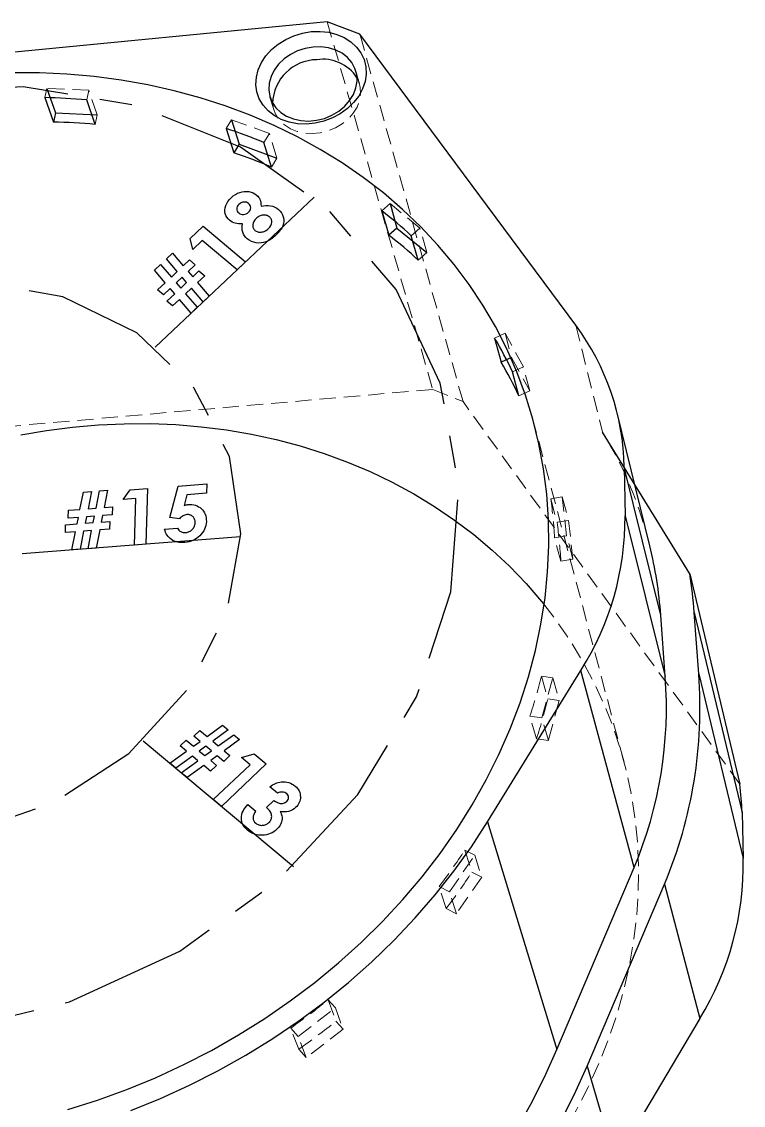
# Model space of a CAD drawing. Header units: millimetres. Extents: x -64 to 51, y -57 to 73.
# Drawn here: x -5.5 to 51, y -12.2 to 72.7 of the extents above; entities that cross this region are included whole.
import ezdxf

# ---------------------------------------------------------------- set-up
doc = ezdxf.new("R2010")
doc.units = ezdxf.units.MM
doc.linetypes.add('CENTERX2', pattern=[20.32, 12.7, -2.54, 2.54, -2.54])
doc.linetypes.add('HIDDEN', pattern=[1.905, 1.27, -0.635])

msp = doc.modelspace()

# ---------------------------------------------------------------- linework, layer by layer
at = {"color": 7, "linetype": 'Continuous', "lineweight": 25}
for p, q in [((18.44, 72.656), (-39.045, 67.034)), ((20.998, 71.676), (18.44, 72.656)), ((37.919, 48.866), (20.998, 71.676)), ((-3.53, 67.43), (-2.855, 65.508)), ((-3.691, 66.708), (-3.015, 64.789)), ((0.257, 64.609), (-0.404, 66.531)), ((-2.855, 65.508), (-3.015, 64.789)), ((-2.855, 65.508), (0.422, 65.361)), ((10.944, 64.974), (11.548, 63.047)), ((10.523, 64.296), (11.13, 62.372)), ((11.548, 63.047), (11.13, 62.372)), ((11.548, 63.047), (14.508, 61.973)), ((14.073, 61.266), (13.48, 63.189)), ((22.716, 57.843), (23.265, 55.929)), ((23.363, 58.404), (23.909, 56.489)), ((23.909, 56.489), (23.265, 55.929)), ((23.909, 56.489), (26.243, 54.564)), ((25.57, 53.978), (25.032, 55.887)), ((31.559, 47.864), (32.067, 45.978)), ((32.88, 46.354), (32.067, 45.978)), ((33.465, 43.352), (32.963, 45.23)), ((43.718, 31.59), (41.156, 42.007)), ((46.845, 29.385), (40.013, 40.502)), ((41.71, 37.747), (41.78, 33.933)), ((44.576, 26.158), (41.71, 37.747)), ((41.78, 33.933), (44.928, 21.343)), ((46.845, 29.385), (50.761, 12.93)), ((47.547, 21.55), (47.194, 26.369)), ((47.194, 26.369), (50.943, 10.687)), ((44.928, 21.343), (44.576, 26.158)), ((31.005, 9.957), (38.319, 21.83)), ((42.493, 6.39), (38.319, 21.83)), ((47.547, 21.55), (51.042, 7.083)), ((50.943, 10.687), (51.042, 7.083)), ((31.005, 9.957), (36.435, -7.867)), ((36.435, -7.867), (42.493, 6.39)), ((38.801, -9.182), (44.866, 5.087)), ((44.866, 5.087), (47.645, -5.452)), ((47.645, -5.452), (41.005, -16.582)), ((38.801, -9.182), (41.005, -16.582))]:
    msp.add_line(p, q, dxfattribs=at)
at = {"color": 7, "linetype": 'HIDDEN', "lineweight": 18}
for p, q in [((18.44, 72.656), (26.707, 43.849)), ((29.082, 42.886), (20.998, 71.676)), ((20.975, 67.778), (20.693, 68.77)), ((-3.53, 67.43), (-3.691, 66.708)), ((-0.238, 67.285), (-3.53, 67.43)), ((-0.238, 67.285), (-0.404, 66.531)), ((0.422, 65.361), (-0.238, 67.285)), ((13.96, 66.749), (14.26, 65.764)), ((0.422, 65.361), (0.257, 64.609)), ((10.944, 64.974), (10.523, 64.296)), ((13.918, 63.899), (10.944, 64.974)), ((13.918, 63.899), (13.48, 63.189)), ((14.508, 61.973), (13.918, 63.899)), ((14.508, 61.973), (14.073, 61.266)), ((23.363, 58.404), (22.716, 57.843)), ((25.708, 56.475), (23.363, 58.404)), ((25.708, 56.475), (25.032, 55.887)), ((26.243, 54.564), (25.708, 56.475)), ((26.243, 54.564), (25.57, 53.978)), ((37.919, 48.866), (40.013, 40.502)), ((32.376, 48.242), (31.559, 47.864)), ((32.376, 48.242), (32.88, 46.354)), ((33.818, 45.626), (32.376, 48.242)), ((32.88, 46.354), (34.315, 43.745)), ((33.818, 45.626), (32.963, 45.23)), ((34.315, 43.745), (33.818, 45.626)), ((26.707, 43.849), (-26.531, 39.195)), ((26.707, 43.849), (29.082, 42.886)), ((34.315, 43.745), (33.465, 43.352)), ((50.761, 12.93), (29.082, 42.886)), ((41.7, 14.631), (34.642, 41.19)), ((36.864, 35.421), (35.958, 35.28)), ((35.958, 35.28), (36.45, 33.435)), ((37.202, 32.375), (36.864, 35.421)), ((36.864, 35.421), (37.351, 33.574)), ((37.351, 33.574), (36.45, 33.435)), ((37.351, 33.574), (37.689, 30.539)), ((37.202, 32.375), (36.254, 32.228)), ((37.689, 30.539), (37.202, 32.375)), ((36.746, 30.394), (36.254, 32.228)), ((37.689, 30.539), (36.746, 30.394)), ((35.222, 21.386), (35.725, 19.593)), ((36.12, 21.259), (35.222, 21.386)), ((35.265, 18.115), (36.12, 21.259)), ((36.12, 21.259), (36.618, 19.466)), ((36.618, 19.466), (35.725, 19.593)), ((36.618, 19.466), (35.769, 16.335)), ((34.837, 16.469), (34.328, 18.249)), ((35.265, 18.115), (34.328, 18.249)), ((35.769, 16.335), (35.265, 18.115)), ((35.769, 16.335), (34.837, 16.469)), ((29.226, 7.75), (29.769, 6.015)), ((30.009, 7.356), (29.226, 7.75)), ((28.019, 4.486), (30.009, 7.356)), ((30.009, 7.356), (30.547, 5.622)), ((30.547, 5.622), (29.769, 6.015)), ((30.547, 5.622), (28.57, 2.765)), ((27.758, 3.177), (27.203, 4.899)), ((28.019, 4.486), (27.203, 4.899)), ((28.57, 2.765), (28.019, 4.486)), ((28.57, 2.765), (27.758, 3.177)), ((18.517, -3.979), (19.125, -5.659)), ((19.087, -4.602), (18.517, -3.979)), ((16.175, -6.84), (19.087, -4.602)), ((19.087, -4.602), (19.693, -6.28)), ((19.693, -6.28), (19.125, -5.659)), ((16.208, -7.857), (15.582, -6.188)), ((16.175, -6.84), (15.582, -6.188)), ((19.693, -6.28), (16.798, -8.507)), ((16.798, -8.507), (16.175, -6.84)), ((16.798, -8.507), (16.208, -7.857))]:
    msp.add_line(p, q, dxfattribs=at)
at = {"color": 7, "linetype": 'Continuous'}
for p, q in [((17.414, 58.906), (4.969, 47.165)), ((11.658, 32.297), (-5.47, 30.965)), ((4.013, 16.314), (15.79, 6.458))]:
    msp.add_line(p, q, dxfattribs=at)
at = {"color": 7, "linetype": 'Continuous', "lineweight": 25, "flags": 128}
for points in [[(17.198, 71.875), (17.889, 71.896), (18.561, 71.824), (19.198, 71.66), (19.784, 71.409), (20.302, 71.076), (20.74, 70.671), (21.087, 70.203), (21.332, 69.685), (21.47, 69.129), (21.497, 68.551), (21.411, 67.965), (21.215, 67.387), (20.914, 66.831), (20.515, 66.313), (20.03, 65.845), (19.469, 65.44), (18.849, 65.11), (18.185, 64.861), (17.495, 64.702), (16.797, 64.635), (16.109, 64.664), (15.449, 64.786), (14.834, 64.999), (14.281, 65.297), (13.804, 65.672), (13.414, 66.114), (13.122, 66.611), (12.935, 67.151), (12.859, 67.72), (12.894, 68.302), (13.039, 68.883), (13.291, 69.448), (13.643, 69.982), (14.085, 70.472), (14.607, 70.905), (15.195, 71.27), (15.834, 71.558), (16.508, 71.762), (17.198, 71.875)], [(17.337, 70.671), (16.721, 70.565), (16.124, 70.37), (15.565, 70.093), (15.062, 69.741), (14.632, 69.327), (14.287, 68.863), (14.039, 68.365), (13.896, 67.847), (13.862, 67.327), (13.94, 66.821), (14.126, 66.346), (14.415, 65.917), (14.798, 65.547), (15.262, 65.249), (15.793, 65.033), (16.374, 64.905), (16.985, 64.87), (17.607, 64.929), (18.22, 65.081), (18.804, 65.32), (19.341, 65.638), (19.811, 66.026), (20.201, 66.47), (20.498, 66.956), (20.692, 67.469), (20.778, 67.991), (20.751, 68.507), (20.615, 68.999), (20.373, 69.451), (20.032, 69.849), (19.605, 70.181), (19.106, 70.436), (18.549, 70.606), (17.953, 70.685), (17.337, 70.671)], [(-1.889, -12.577), (0.438, -11.844), (2.735, -11.011), (4.996, -10.081), (7.215, -9.057), (9.386, -7.94), (11.503, -6.734), (13.56, -5.443), (15.553, -4.07), (17.476, -2.618), (19.324, -1.093), (21.092, 0.503), (22.776, 2.165), (24.372, 3.888), (25.875, 5.667), (27.283, 7.497), (28.591, 9.374), (29.797, 11.293), (30.898, 13.247), (31.892, 15.233), (32.776, 17.245), (33.55, 19.277), (34.211, 21.325), (34.758, 23.382), (35.191, 25.445), (35.51, 27.507), (35.713, 29.563), (35.803, 31.609), (35.778, 33.639), (35.639, 35.649), (35.389, 37.633), (35.027, 39.588), (34.556, 41.508), (33.978, 43.39), (33.294, 45.228), (32.507, 47.02), (31.619, 48.761), (30.634, 50.447), (29.554, 52.076), (28.381, 53.643), (27.121, 55.145), (25.775, 56.58), (24.348, 57.944), (22.842, 59.236), (21.263, 60.452), (19.614, 61.59), (17.898, 62.649), (16.121, 63.627), (14.285, 64.521), (12.397, 65.33), (10.459, 66.054), (8.476, 66.691), (6.453, 67.239), (4.394, 67.699), (2.303, 68.07), (0.185, 68.35), (-1.955, 68.541), (-4.113, 68.642), (-6.284, 68.653)], [(-5.562, 40.283), (-3.544, 40.628), (-1.518, 40.89), (0.511, 41.066), (2.538, 41.159), (4.559, 41.165), (6.571, 41.087), (8.569, 40.923), (10.548, 40.673), (12.505, 40.338), (14.436, 39.919), (16.335, 39.415), (18.199, 38.827), (20.024, 38.157), (21.806, 37.405), (23.541, 36.573), (25.224, 35.662), (26.851, 34.674), (28.42, 33.61), (29.925, 32.472), (31.364, 31.263), (32.732, 29.984), (34.027, 28.639), (35.245, 27.23), (35.424, 27.009)], [(3.062, -12.65), (5.38, -11.71), (7.656, -10.674), (9.884, -9.544), (12.059, -8.325), (14.175, -7.018), (16.226, -5.628), (18.208, -4.158), (20.115, -2.612), (21.942, -0.995), (23.686, 0.689), (25.341, 2.436), (26.904, 4.242), (28.371, 6.1), (29.739, 8.007), (31.005, 9.957)], [(33.259, -14.2), (34.401, -12.146), (35.461, -10.034), (36.435, -7.867)], [(36.703, -13.602), (37.795, -11.419), (38.801, -9.182)]]:
    msp.add_lwpolyline(points, dxfattribs=at)
at = {"color": 7, "linetype": 'HIDDEN', "lineweight": 18, "flags": 128}
for points in [[(14.166, 66.274), (14.239, 65.836), (14.425, 65.361), (14.714, 64.932), (15.096, 64.563), (15.559, 64.266), (16.088, 64.049), (16.667, 63.922), (17.277, 63.886), (17.898, 63.945), (18.509, 64.096), (19.092, 64.334), (19.627, 64.652), (20.096, 65.039), (20.485, 65.482), (20.781, 65.967), (20.974, 66.479), (21.059, 67.001), (21.033, 67.515), (20.897, 68.007), (20.773, 68.267)], [(35.424, 27.009), (36.382, 25.759), (37.436, 24.23), (38.404, 22.646), (39.282, 21.01), (40.069, 19.326), (40.762, 17.597), (41.358, 15.828), (41.856, 14.021), (42.254, 12.182), (42.55, 10.314), (42.743, 8.422), (42.832, 6.51), (42.815, 4.583), (42.694, 2.646), (42.466, 0.702), (42.133, -1.242), (41.694, -3.183), (41.15, -5.115), (40.502, -7.033), (39.751, -8.933), (38.898, -10.809), (37.945, -12.656), (36.894, -14.471), (35.748, -16.247), (34.509, -17.981), (33.179, -19.667), (31.763, -21.301), (30.263, -22.879), (28.683, -24.396), (27.028, -25.848), (25.3, -27.231), (23.506, -28.541), (21.649, -29.776), (19.734, -30.93), (17.766, -32.003)]]:
    msp.add_lwpolyline(points, dxfattribs=at)
at = {"color": 7, "linetype": 'CENTERX2', "flags": 128}
for points in [[(-52.925, 16.456), (-49.458, 9.124), (-44.152, 2.859), (-37.276, -2.026), (-29.172, -5.285), (-20.248, -6.755), (-10.951, -6.362), (-1.747, -4.126), (6.901, -0.159), (14.562, 5.34), (20.85, 12.095), (25.45, 19.768), (28.131, 27.973), (28.76, 36.3), (27.304, 44.331), (23.836, 51.663), (18.531, 57.928), (11.654, 62.813), (3.551, 66.072), (-5.373, 67.542), (-14.67, 67.149), (-23.874, 64.913), (-32.523, 60.946), (-40.183, 55.447), (-46.471, 48.692), (-51.071, 41.019), (-53.753, 32.814), (-54.381, 24.487), (-52.925, 16.456)], [(-36.407, 22.195), (-33.618, 16.806), (-29.143, 12.518), (-23.345, 9.679), (-16.693, 8.517), (-9.727, 9.128), (-3.011, 11.461), (2.911, 15.329), (7.56, 20.416), (10.558, 26.312), (11.664, 32.539), (10.786, 38.592), (7.997, 43.981), (3.522, 48.269), (-2.276, 51.108), (-8.928, 52.27), (-15.894, 51.659), (-22.61, 49.326), (-28.533, 45.458), (-33.182, 40.371), (-36.18, 34.474), (-37.285, 28.248), (-36.407, 22.195)]]:
    msp.add_lwpolyline(points, dxfattribs=at)
at = {"color": 7, "linetype": 'Continuous', "flags": 128}
for points in [[(13.258, 58.197), (13.449, 58.239), (13.636, 58.259), (13.82, 58.258), (14.001, 58.235), (14.173, 58.192), (14.335, 58.129), (14.485, 58.047), (14.623, 57.946), (14.623, 57.946), (14.755, 57.819), (14.863, 57.679), (14.946, 57.525), (15.004, 57.358), (15.036, 57.184), (15.04, 57.01), (15.017, 56.837), (14.964, 56.665), (14.927, 56.578), (14.882, 56.49), (14.827, 56.401), (14.765, 56.312), (14.694, 56.222), (14.616, 56.13), (14.529, 56.038), (14.433, 55.944), (14.433, 55.944), (14.328, 55.848), (14.224, 55.761), (14.122, 55.68), (14.022, 55.609), (13.923, 55.546), (13.827, 55.492), (13.731, 55.445), (13.638, 55.406), (13.452, 55.35), (13.262, 55.318), (13.07, 55.311), (12.876, 55.328), (12.686, 55.37), (12.507, 55.436), (12.338, 55.527), (12.181, 55.642), (12.181, 55.642), (12.06, 55.756), (11.96, 55.88), (11.881, 56.013), (11.823, 56.156), (11.786, 56.309), (11.769, 56.469), (11.773, 56.641), (11.799, 56.82), (11.799, 56.82), (11.648, 56.816), (11.504, 56.821), (11.368, 56.838), (11.239, 56.867), (11.117, 56.906), (11.003, 56.957), (10.896, 57.02), (10.798, 57.093), (10.798, 57.093), (10.679, 57.208), (10.582, 57.333), (10.508, 57.468), (10.456, 57.615), (10.427, 57.768), (10.425, 57.925), (10.447, 58.083), (10.495, 58.245), (10.567, 58.406), (10.663, 58.562), (10.783, 58.715), (10.928, 58.865), (10.928, 58.865), (11.086, 59.001), (11.249, 59.114), (11.418, 59.207), (11.592, 59.278), (11.769, 59.327), (11.946, 59.354), (12.124, 59.359), (12.302, 59.341), (12.474, 59.303), (12.633, 59.246), (12.779, 59.168), (12.912, 59.072), (12.912, 59.072), (12.995, 58.994), (13.066, 58.911), (13.126, 58.822), (13.173, 58.727), (13.209, 58.621), (13.235, 58.497), (13.251, 58.356), (13.258, 58.197)], [(11.519, 58.333), (11.446, 58.253), (11.394, 58.17), (11.362, 58.082), (11.351, 57.991), (11.359, 57.901), (11.387, 57.817), (11.437, 57.741), (11.507, 57.671), (11.507, 57.671), (11.591, 57.613), (11.683, 57.574), (11.783, 57.553), (11.89, 57.551), (11.997, 57.567), (12.097, 57.601), (12.189, 57.652), (12.275, 57.722), (12.275, 57.722), (12.349, 57.803), (12.403, 57.889), (12.436, 57.979), (12.448, 58.073), (12.439, 58.166), (12.407, 58.252), (12.355, 58.333), (12.281, 58.407), (12.281, 58.407), (12.198, 58.465), (12.107, 58.504), (12.012, 58.522), (11.909, 58.522), (11.806, 58.503), (11.706, 58.465), (11.61, 58.408), (11.519, 58.333)], [(12.88, 57.24), (12.773, 57.124), (12.692, 57.001), (12.639, 56.874), (12.613, 56.74), (12.61, 56.673), (12.614, 56.611), (12.623, 56.552), (12.641, 56.495), (12.665, 56.443), (12.697, 56.394), (12.735, 56.348), (12.779, 56.306), (12.779, 56.306), (12.831, 56.268), (12.885, 56.235), (12.943, 56.209), (13.003, 56.188), (13.067, 56.174), (13.134, 56.166), (13.203, 56.164), (13.276, 56.169), (13.348, 56.18), (13.42, 56.197), (13.49, 56.221), (13.56, 56.251), (13.627, 56.288), (13.694, 56.331), (13.759, 56.382), (13.824, 56.438), (13.824, 56.438), (13.937, 56.56), (14.021, 56.682), (14.077, 56.807), (14.102, 56.933), (14.104, 56.995), (14.099, 57.053), (14.086, 57.11), (14.066, 57.164), (14.041, 57.216), (14.007, 57.266), (13.965, 57.313), (13.918, 57.357), (13.918, 57.357), (13.865, 57.396), (13.81, 57.43), (13.751, 57.457), (13.689, 57.478), (13.625, 57.492), (13.557, 57.5), (13.487, 57.501), (13.415, 57.496), (13.341, 57.485), (13.27, 57.468), (13.2, 57.445), (13.132, 57.416), (13.067, 57.381), (13.003, 57.34), (12.941, 57.293), (12.88, 57.24)], [(7.709, 55.68), (8.713, 56.626), (8.713, 56.626), (12.043, 53.839), (12.043, 53.839), (11.377, 53.211), (11.377, 53.211), (8.643, 55.5), (8.643, 55.5), (7.918, 54.816), (7.918, 54.816), (7.709, 55.68)], [(8.392, 53.126), (8.842, 52.75), (8.842, 52.75), (8.289, 52.229), (8.289, 52.229), (9.204, 51.161), (9.204, 51.161), (8.724, 50.707), (8.724, 50.707), (7.806, 51.773), (7.806, 51.773), (7.349, 51.341), (7.349, 51.341), (8.266, 50.276), (8.266, 50.276), (7.788, 49.825), (7.788, 49.825), (6.87, 50.89), (6.87, 50.89), (6.332, 50.383), (6.332, 50.383), (5.882, 50.759), (5.882, 50.759), (6.495, 51.337), (6.495, 51.337), (6.14, 51.761), (6.14, 51.761), (5.607, 51.258), (5.607, 51.258), (5.157, 51.635), (5.157, 51.635), (5.758, 52.201), (5.758, 52.201), (4.909, 53.188), (4.909, 53.188), (5.375, 53.628), (5.375, 53.628), (6.231, 52.648), (6.231, 52.648), (6.689, 53.079), (6.689, 53.079), (5.84, 54.066), (5.84, 54.066), (6.32, 54.519), (6.32, 54.519), (7.169, 53.533), (7.169, 53.533), (7.653, 53.989), (7.653, 53.989), (8.102, 53.612), (8.102, 53.612), (7.549, 53.09), (7.549, 53.09), (7.913, 52.675), (7.913, 52.675), (8.392, 53.126)], [(7.071, 52.639), (6.607, 52.201), (6.607, 52.201), (6.971, 51.786), (6.971, 51.786), (7.423, 52.212), (7.423, 52.212), (7.071, 52.639)], [(1.399, 33.508), (1.38, 32.893), (1.38, 32.893), (0.618, 32.833), (0.618, 32.833), (0.339, 31.416), (0.339, 31.416), (-0.294, 31.367), (-0.294, 31.367), (-0.016, 32.784), (-0.016, 32.784), (-0.643, 32.735), (-0.643, 32.735), (-0.922, 31.318), (-0.922, 31.318), (-1.555, 31.269), (-1.555, 31.269), (-1.276, 32.686), (-1.276, 32.686), (-2.07, 32.624), (-2.07, 32.624), (-2.051, 33.239), (-2.051, 33.239), (-1.153, 33.309), (-1.153, 33.309), (-1.048, 33.82), (-1.048, 33.82), (-1.848, 33.757), (-1.848, 33.757), (-1.828, 34.373), (-1.828, 34.373), (-0.931, 34.443), (-0.931, 34.443), (-0.663, 35.803), (-0.663, 35.803), (-0.03, 35.852), (-0.03, 35.852), (-0.298, 34.492), (-0.298, 34.492), (0.33, 34.541), (0.33, 34.541), (0.597, 35.901), (0.597, 35.901), (1.23, 35.95), (1.23, 35.95), (0.962, 34.59), (0.962, 34.59), (1.622, 34.641), (1.622, 34.641), (1.603, 34.026), (1.603, 34.026), (0.839, 33.967), (0.839, 33.967), (0.737, 33.456), (0.737, 33.456), (1.399, 33.508)], [(3, 35.976), (4.358, 36.082), (4.358, 36.082), (4.223, 31.719), (4.223, 31.719), (3.345, 31.65), (3.345, 31.65), (3.457, 35.286), (3.457, 35.286), (2.453, 35.208), (2.453, 35.208), (3, 35.976)], [(6.773, 36.27), (9.001, 36.443), (9.001, 36.443), (8.978, 35.716), (8.978, 35.716), (7.446, 35.597), (7.446, 35.597), (7.229, 34.757), (7.229, 34.757), (7.308, 34.781), (7.387, 34.8), (7.462, 34.814), (7.534, 34.822), (7.534, 34.822), (7.689, 34.828), (7.839, 34.821), (7.98, 34.8), (8.115, 34.766), (8.242, 34.719), (8.363, 34.658), (8.476, 34.585), (8.582, 34.498), (8.677, 34.401), (8.76, 34.295), (8.829, 34.182), (8.884, 34.06), (8.926, 33.929), (8.955, 33.791), (8.97, 33.645), (8.972, 33.491), (8.972, 33.491), (8.959, 33.334), (8.933, 33.181), (8.891, 33.034), (8.834, 32.892), (8.763, 32.755), (8.678, 32.623), (8.577, 32.497), (8.462, 32.375), (8.336, 32.263), (8.205, 32.164), (8.068, 32.077), (7.924, 32.005), (7.774, 31.945), (7.618, 31.898), (7.457, 31.866), (7.289, 31.846), (7.289, 31.846), (7.139, 31.839), (6.994, 31.842), (6.856, 31.856), (6.723, 31.88), (6.596, 31.915), (6.474, 31.958), (6.358, 32.014), (6.248, 32.078), (6.145, 32.152), (6.052, 32.234), (5.969, 32.324), (5.896, 32.422), (5.832, 32.528), (5.778, 32.642), (5.734, 32.764), (5.699, 32.894), (5.699, 32.894), (6.703, 32.972), (6.703, 32.972), (6.758, 32.885), (6.822, 32.812), (6.895, 32.75), (6.978, 32.702), (7.067, 32.665), (7.16, 32.641), (7.259, 32.631), (7.363, 32.633), (7.363, 32.633), (7.436, 32.642), (7.506, 32.656), (7.573, 32.677), (7.637, 32.704), (7.7, 32.736), (7.76, 32.775), (7.817, 32.82), (7.871, 32.87), (7.921, 32.925), (7.965, 32.984), (8.002, 33.044), (8.032, 33.108), (8.057, 33.176), (8.075, 33.246), (8.088, 33.319), (8.093, 33.396), (8.093, 33.396), (8.092, 33.47), (8.085, 33.539), (8.072, 33.605), (8.052, 33.667), (8.027, 33.725), (7.994, 33.779), (7.957, 33.831), (7.912, 33.877), (7.864, 33.918), (7.812, 33.954), (7.757, 33.982), (7.7, 34.005), (7.64, 34.022), (7.577, 34.032), (7.511, 34.037), (7.443, 34.034), (7.443, 34.034), (7.368, 34.024), (7.294, 34.005), (7.221, 33.978), (7.147, 33.942), (7.075, 33.897), (7.002, 33.843), (6.929, 33.781), (6.857, 33.71), (6.857, 33.71), (6.122, 33.804), (6.122, 33.804), (6.773, 36.27)], [(0.207, 33.917), (-0.42, 33.869), (-0.42, 33.869), (-0.52, 33.359), (-0.52, 33.359), (0.107, 33.407), (0.107, 33.407), (0.207, 33.917)], [(9.766, 14.387), (9.29, 13.938), (9.29, 13.938), (8.768, 14.376), (8.768, 14.376), (7.46, 13.429), (7.46, 13.429), (7.006, 13.809), (7.006, 13.809), (8.31, 14.758), (8.31, 14.758), (7.877, 15.121), (7.877, 15.121), (6.573, 14.172), (6.573, 14.172), (6.12, 14.551), (6.12, 14.551), (7.425, 15.5), (7.425, 15.5), (6.916, 15.926), (6.916, 15.926), (7.391, 16.374), (7.391, 16.374), (7.971, 15.889), (7.971, 15.889), (8.489, 16.257), (8.489, 16.257), (7.984, 16.679), (7.984, 16.679), (8.46, 17.128), (8.46, 17.128), (9.028, 16.652), (9.028, 16.652), (10.236, 17.53), (10.236, 17.53), (10.677, 17.161), (10.677, 17.161), (9.476, 16.277), (9.476, 16.277), (9.909, 15.915), (9.909, 15.915), (11.116, 16.793), (11.116, 16.793), (11.571, 16.412), (11.571, 16.412), (10.363, 15.535), (10.363, 15.535), (10.821, 15.152), (10.821, 15.152), (10.346, 14.703), (10.346, 14.703), (9.822, 15.141), (9.822, 15.141), (9.313, 14.766), (9.313, 14.766), (9.766, 14.387)], [(9.369, 15.52), (8.93, 15.888), (8.93, 15.888), (8.422, 15.512), (8.422, 15.512), (8.849, 15.154), (8.849, 15.154), (9.369, 15.52)], [(12.717, 15.295), (13.667, 14.501), (13.667, 14.501), (10.147, 11.18), (10.147, 11.18), (9.517, 11.708), (9.517, 11.708), (12.407, 14.434), (12.407, 14.434), (11.722, 15.008), (11.722, 15.008), (12.717, 15.295)], [(14.556, 12.211), (13.946, 12.721), (13.946, 12.721), (14.056, 12.798), (14.166, 12.867), (14.276, 12.926), (14.388, 12.977), (14.499, 13.018), (14.612, 13.052), (14.725, 13.075), (14.838, 13.09), (14.838, 13.09), (14.994, 13.098), (15.144, 13.091), (15.288, 13.071), (15.428, 13.038), (15.561, 12.989), (15.691, 12.928), (15.813, 12.853), (15.931, 12.764), (15.931, 12.764), (16.027, 12.675), (16.11, 12.583), (16.182, 12.486), (16.239, 12.383), (16.285, 12.277), (16.316, 12.166), (16.336, 12.05), (16.343, 11.929), (16.338, 11.808), (16.32, 11.691), (16.291, 11.579), (16.25, 11.47), (16.197, 11.367), (16.132, 11.267), (16.056, 11.172), (15.967, 11.08), (15.967, 11.08), (15.844, 10.978), (15.712, 10.894), (15.57, 10.827), (15.418, 10.778), (15.258, 10.747), (15.094, 10.737), (14.926, 10.746), (14.753, 10.776), (14.753, 10.776), (14.8, 10.69), (14.839, 10.603), (14.87, 10.515), (14.891, 10.426), (14.904, 10.337), (14.909, 10.247), (14.906, 10.156), (14.893, 10.065), (14.873, 9.973), (14.843, 9.885), (14.806, 9.797), (14.762, 9.713), (14.709, 9.629), (14.649, 9.549), (14.58, 9.469), (14.503, 9.393), (14.503, 9.393), (14.382, 9.287), (14.255, 9.194), (14.121, 9.115), (13.982, 9.049), (13.838, 8.995), (13.688, 8.954), (13.532, 8.926), (13.37, 8.912), (13.207, 8.911), (13.049, 8.924), (12.896, 8.952), (12.746, 8.993), (12.602, 9.05), (12.463, 9.121), (12.328, 9.207), (12.198, 9.306), (12.198, 9.306), (12.085, 9.41), (11.986, 9.518), (11.904, 9.631), (11.836, 9.747), (11.783, 9.869), (11.746, 9.994), (11.724, 10.125), (11.718, 10.26), (11.727, 10.396), (11.751, 10.532), (11.791, 10.668), (11.847, 10.802), (11.919, 10.937), (12.005, 11.07), (12.108, 11.204), (12.226, 11.336), (12.226, 11.336), (12.854, 10.811), (12.854, 10.811), (12.8, 10.739), (12.752, 10.668), (12.713, 10.599), (12.682, 10.532), (12.657, 10.466), (12.64, 10.402), (12.631, 10.339), (12.629, 10.278), (12.645, 10.161), (12.686, 10.052), (12.755, 9.951), (12.848, 9.858), (12.848, 9.858), (12.904, 9.815), (12.963, 9.778), (13.025, 9.748), (13.088, 9.724), (13.155, 9.707), (13.223, 9.696), (13.293, 9.691), (13.367, 9.693), (13.439, 9.7), (13.51, 9.715), (13.577, 9.734), (13.642, 9.759), (13.706, 9.79), (13.767, 9.827), (13.825, 9.869), (13.88, 9.918), (13.88, 9.918), (13.936, 9.975), (13.983, 10.036), (14.022, 10.101), (14.051, 10.166), (14.073, 10.237), (14.087, 10.31), (14.091, 10.385), (14.088, 10.464), (14.075, 10.544), (14.051, 10.624), (14.017, 10.704), (13.971, 10.783), (13.917, 10.862), (13.851, 10.942), (13.775, 11.021), (13.689, 11.1), (13.689, 11.1), (14.263, 11.642), (14.263, 11.642), (14.382, 11.563), (14.492, 11.502), (14.591, 11.456), (14.68, 11.428), (14.764, 11.413), (14.846, 11.407), (14.928, 11.413), (15.009, 11.428), (15.086, 11.451), (15.156, 11.484), (15.221, 11.523), (15.279, 11.572), (15.279, 11.572), (15.342, 11.641), (15.386, 11.715), (15.413, 11.793), (15.421, 11.876), (15.411, 11.958), (15.382, 12.035), (15.335, 12.106), (15.267, 12.173), (15.267, 12.173), (15.195, 12.223), (15.115, 12.261), (15.028, 12.285), (14.933, 12.297), (14.835, 12.296), (14.74, 12.28), (14.646, 12.252), (14.556, 12.211)]]:
    msp.add_lwpolyline(points, dxfattribs=at)
at = {"color": 7, "linetype": 'Continuous', "lineweight": 25}
for centre, radius, start, end in [((17.687, 66.155), 3.523, 90.97736, 178.07099), ((18.103, 66.527), 3.186, 33.08785, 98.60489), ((-4.787, 15.719), 51, 85.06969, 88.76947), ((-4.15, 14.131), 50.67, 85.01095, 88.71665), ((-3.304, 22.84), 43.7, 67.41382, 71.55436), ((-2.684, 21.129), 43.495, 67.33978, 71.4818), ((-0.121, 28.447), 37.224, 47.49041, 52.15747), ((0.452, 26.637), 37.128, 47.42757, 52.08942), ((22.556, 37.423), 19.157, 0.97025, 36.68182), ((2.286, 30.566), 34.002, 25.54813, 30.57896), ((2.82, 28.719), 33.96, 25.52489, 30.54513), ((19.443, 33.775), 22.338, 327.67182, 0.40449), ((11.917, 23.78), 32.745, 4.16377, 13.7976), ((11.126, 23.729), 36.165, 4.18705, 8.99876), ((12.702, 18.916), 32.317, 337.19554, 4.30805), ((12.088, 18.874), 35.56, 337.18781, 4.31694), ((30.077, 10.118), 20.874, 1.56275, 7.742), ((27.794, 6.655), 23.252, 328.61993, 1.05363)]:
    msp.add_arc(centre, radius, start, end, dxfattribs=at)
at = {"color": 7, "linetype": 'HIDDEN', "lineweight": 18}
for centre, radius, start, end in [((13.258, 24.154), 31.354, 13.71888, 31.42708), ((1.07, 30.356), 35.234, 3.04557, 8.03285), ((1.621, 28.511), 35.175, 3.06944, 8.04722), ((-4.336, 30.973), 40.703, 341.78353, 346.37603), ((-3.698, 29.114), 40.557, 341.83337, 346.42271), ((-11.303, 34.368), 48.489, 322.57303, 326.70442), ((-10.549, 32.444), 48.208, 322.61941, 326.75376), ((-16.081, 38.922), 55.114, 305.06593, 308.88487), ((-15.244, 36.913), 54.713, 305.08875, 308.91405)]:
    msp.add_arc(centre, radius, start, end, dxfattribs=at)

doc.saveas('drawing.dxf')
